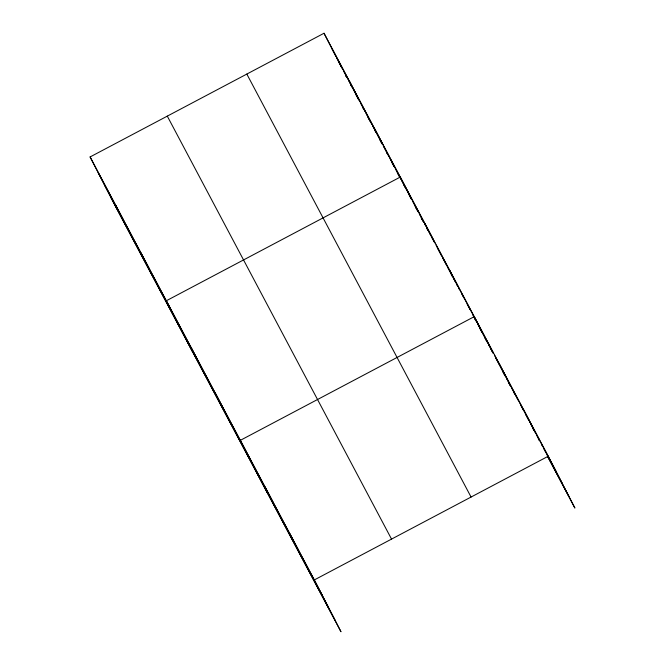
<?xml version="1.0" encoding="UTF-8"?>
<svg xmlns="http://www.w3.org/2000/svg" width="665" height="665" viewBox="0 0 665 665"><rect width="100%" height="100%" fill="white"/><g stroke="black" fill="none" stroke-linecap="round" stroke-linejoin="round"><path stroke-width="1" d="M90.099 156.948L314.346 579.922L340.979 631.75L116.732 208.777L90.099 156.948L324.021 33.25L548.268 456.223L574.901 508.052L547.819 456.963M314.346 579.922L548.268 456.223M332.143 49.052L382.974 144.928L374.852 129.126M383.447 145.835L408.385 192.867L400.264 177.065L166.341 300.763L192.975 352.591M434.985 243.041L408.867 193.773L411.677 199.267M435.957 244.861L493.513 353.431M494.477 355.251L556.389 472.025M342.566 69.085L338.252 60.939L341.403 67.065M343.522 70.889L347.845 79.027M348.801 80.839L353.115 88.977M354.079 90.789L359.832 101.645M360.787 103.449L365.102 111.595M366.066 113.399L371.818 124.255M372.774 126.059L377.097 134.205M378.053 136.009L382.367 144.155M383.323 145.959L389.083 156.815M390.039 158.627L394.353 166.765M395.318 168.569L401.07 179.425M402.026 181.237L406.34 189.375M407.304 191.188L411.618 199.325M414.495 204.754L418.36 212.052M419.332 213.872L423.688 222.085M424.652 223.914L425.617 225.734M426.589 227.563L429.008 232.118M429.972 233.947L430.937 235.767M431.909 237.596L434.328 242.16M437.229 247.629L441.577 255.842M442.549 257.663L446.897 265.875M447.869 267.696L452.217 275.909M453.189 277.737L455.608 282.293M456.572 284.121L457.537 285.942M458.509 287.77L459.473 289.591M461.892 294.154L463.829 297.804M467.212 304.188L470.113 309.666M472.532 314.229L476.888 322.434M477.852 324.262L482.208 332.475M483.172 334.296L484.145 336.124M485.109 337.945L487.528 342.508M489.465 346.157L488.492 344.329L492.989 353.082M490.429 347.978L492.848 352.541M495.749 358.019L500.105 366.224M501.069 368.053L505.425 376.265M506.389 378.086L510.745 386.299M511.709 388.119L512.682 389.948M513.164 390.862L514.128 392.683M515.092 394.511L516.065 396.332M517.029 398.16L518.002 399.981M520.421 404.544L523.322 410.014M525.741 414.578L528.642 420.056M531.061 424.611L535.408 432.824M536.381 434.652L537.345 436.473M537.827 437.387L539.282 440.122M541.701 444.686L542.665 446.506M543.629 448.335L546.048 452.898M547.021 454.719L562.499 483.912M346.465 76.808L345.509 74.995L346.423 76.849M350.779 84.945L351.743 86.758M356.058 94.895L358.452 99.418M362.766 107.555L363.73 109.368M368.044 117.506L369.964 121.13M374.752 130.174L375.717 131.978M380.031 140.124L381.951 143.74M386.747 152.784L387.703 154.588M392.018 162.734L393.938 166.35M397.296 172.684L399.69 177.206M404.004 185.344L404.968 187.156M409.283 195.294L411.203 198.91M415.991 207.954L416.955 209.766M423.206 221.561L421.269 217.912L422.2 219.741M426.598 227.945L427.562 229.774M451.261 274.47L452.225 276.299M474.477 318.261L475.442 320.089M479.798 328.302L481.734 331.951M485.118 338.335L486.082 340.156M503.014 372.092L504.943 375.742M508.334 382.126L510.753 386.689M513.654 392.159L514.619 393.988M532.998 428.651L533.97 430.479M538.317 438.684L539.29 440.513M547.511 456.024L568.791 496.165M246.823 74.073L471.069 497.046M167.297 116.126L391.535 539.099M98.221 172.75L322.467 595.724M104.33 184.637L328.577 607.611M110.623 196.89L334.869 619.863M523.596 409.698L531.717 425.5M498.933 363.165L507.054 378.975M488.027 343.414L474.261 316.64L240.339 440.338L266.981 492.167M449.598 270.115L457.72 285.917M424.927 223.59L433.048 239.392M412.616 201.096L417.645 210.88M349.433 81.188L357.554 96.99M324.021 33.25L335.9 56.367M336.839 58.196L337.778 60.025M289.674 533.396L297.795 549.199M265.011 486.871L273.132 502.674M215.676 393.813L223.797 409.615M191.013 347.288L199.134 363.09M140.93 252.825L149.051 268.627M115.511 204.887L123.64 220.689"/></g></svg>
